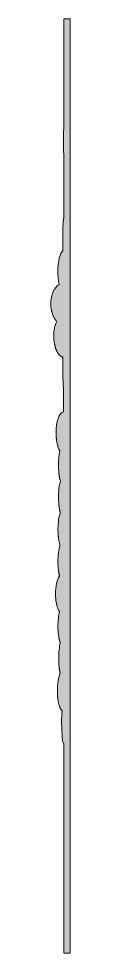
# Model space of a CAD drawing. Header units: inches. Extents: x -5 to 584, y 0 to 596.
# Drawn here: x 92 to 104, y 0 to 580 of the extents above; entities that cross this region are included whole.
import ezdxf

# ---------------------------------------------------------------- set-up
doc = ezdxf.new("R2010")
doc.units = ezdxf.units.IN
doc.header["$MEASUREMENT"] = 0
doc.layers.add('Layer 1', color=7, linetype='Continuous')

# ---------------------------------------------------------------- blocks, each defined once
blk = doc.blocks.new('block 2')
at = {"layer": 'Layer 1', "true_color": 0xff0000}
h = blk.add_hatch(color=1, dxfattribs=at)
h.dxf.hatch_style = 2
edge = h.paths.add_edge_path()
edge.add_spline(control_points=[(100, 536), (100, 536), (100, 535.98), (100, 535.93), (99.99, 535.84), (99.99, 535.67), (99.99, 535.42), (99.98, 535.04), (99.98, 534.48), (99.98, 533.78), (99.98, 533.55), (99.98, 533.3), (99.98, 533.03), (99.97, 531.97), (99.97, 530.67), (99.97, 529.2), (99.96, 528.83), (99.96, 528.45), (99.96, 528.06), (99.96, 526.5), (99.96, 524.79), (99.96, 523), (99.96, 521.52), (99.96, 520.1), (99.96, 518.77), (99.96, 518.68), (99.96, 518.6), (99.96, 518.52), (99.96, 517.92), (99.96, 517.33), (99.97, 516.78), (99.97, 516.71), (99.97, 516.64), (99.97, 516.57), (99.97, 516.06), (99.97, 515.57), (99.97, 515.1), (99.97, 515.06), (99.97, 515), (99.97, 514.96), (99.96, 514.59), (99.96, 514.12), (99.95, 513.58), (99.95, 512.67), (99.94, 511.54), (99.93, 510.25), (99.93, 509.73), (99.93, 509.19), (99.93, 508.62), (99.93, 508.05), (99.93, 507.46), (99.93, 506.85), (99.92, 505.64), (99.92, 504.34), (99.92, 503), (99.92, 495.82), (99.96, 490), (100, 490), (100, 490), (100, 456), (100, 456), (99.94, 456), (99.87, 455.8), (99.81, 455.42), (99.73, 454.91), (99.66, 454.09), (99.6, 453.03), (99.59, 452.77), (99.57, 452.49), (99.56, 452.19), (99.53, 451.6), (99.5, 450.96), (99.48, 450.27), (99.41, 448.19), (99.37, 445.69), (99.37, 443), (99.37, 442.41), (99.38, 441.84), (99.38, 441.28), (99.38, 441.13), (99.38, 440.98), (99.38, 440.83), (99.39, 440.32), (99.39, 439.81), (99.4, 439.32), (99.4, 439.28), (99.4, 439.23), (99.4, 439.19), (99.41, 438.66), (99.42, 438.15), (99.43, 437.65), (99.43, 437.52), (99.43, 437.39), (99.44, 437.26), (99.45, 436.84), (99.46, 436.44), (99.47, 436.05), (99.47, 435.99), (99.47, 435.93), (99.48, 435.87), (97.69, 434.97), (96.31, 429.55), (96.31, 423), (96.31, 422.33), (96.33, 421.68), (96.36, 421.04), (96.37, 420.92), (96.37, 420.8), (96.38, 420.68), (96.41, 420.07), (96.45, 419.47), (96.5, 418.89), (96.51, 418.78), (96.53, 418.68), (96.54, 418.57), (96.6, 418), (96.66, 417.45), (96.74, 416.92), (96.75, 416.89), (96.75, 416.86), (96.75, 416.84), (96.84, 416.29), (96.93, 415.78), (97.04, 415.29), (97.05, 415.24), (97.06, 415.17), (97.07, 415.12), (94.06, 413.23), (91.92, 408.52), (91.92, 403), (91.92, 402.48), (91.95, 401.97), (91.98, 401.47), (91.99, 401.31), (92.01, 401.16), (92.03, 401.01), (92.06, 400.66), (92.1, 400.31), (92.15, 399.97), (92.18, 399.81), (92.2, 399.64), (92.23, 399.48), (92.29, 399.14), (92.36, 398.8), (92.44, 398.47), (92.47, 398.34), (92.49, 398.21), (92.52, 398.08), (92.64, 397.63), (92.77, 397.19), (92.91, 396.77), (92.93, 396.7), (92.96, 396.64), (92.98, 396.58), (93.11, 396.22), (93.24, 395.87), (93.39, 395.54), (93.45, 395.41), (93.51, 395.29), (93.56, 395.16), (93.69, 394.9), (93.82, 394.64), (93.96, 394.39), (94.03, 394.27), (94.09, 394.15), (94.16, 394.03), (94.32, 393.77), (94.48, 393.52), (94.65, 393.27), (94.71, 393.2), (94.76, 393.11), (94.82, 393.04), (95.04, 392.73), (95.28, 392.44), (95.53, 392.17), (95.54, 392.16), (95.55, 392.15), (95.56, 392.13), (94.45, 389.79), (93.76, 386.56), (93.76, 383), (93.76, 382.56), (93.78, 382.13), (93.8, 381.7), (93.8, 381.56), (93.82, 381.42), (93.83, 381.27), (93.84, 380.99), (93.86, 380.71), (93.89, 380.44), (93.9, 380.27), (93.93, 380.11), (93.94, 379.95), (93.97, 379.71), (94, 379.46), (94.03, 379.22), (94.06, 379.05), (94.09, 378.89), (94.12, 378.72), (94.16, 378.49), (94.19, 378.27), (94.24, 378.05), (94.27, 377.88), (94.31, 377.72), (94.34, 377.55), (94.39, 377.34), (94.44, 377.14), (94.49, 376.94), (94.53, 376.77), (94.57, 376.61), (94.62, 376.45), (94.67, 376.26), (94.73, 376.07), (94.79, 375.88), (94.84, 375.73), (94.89, 375.58), (94.94, 375.42), (95, 375.24), (95.06, 375.07), (95.13, 374.89), (95.19, 374.75), (95.25, 374.61), (95.3, 374.47), (95.37, 374.3), (95.44, 374.14), (95.52, 373.98), (95.58, 373.84), (95.64, 373.71), (95.71, 373.58), (95.78, 373.43), (95.86, 373.29), (95.94, 373.14), (96.01, 373.02), (96.08, 372.9), (96.15, 372.79), (96.23, 372.65), (96.32, 372.52), (96.4, 372.39), (96.48, 372.28), (96.55, 372.18), (96.63, 372.08), (96.72, 371.96), (96.81, 371.84), (96.9, 371.73), (96.98, 371.64), (97.06, 371.55), (97.14, 371.46), (97.23, 371.36), (97.33, 371.26), (97.42, 371.17), (97.51, 371.09), (97.59, 371.02), (97.67, 370.94), (97.77, 370.86), (97.88, 370.79), (97.98, 370.71), (98.06, 370.65), (98.15, 370.59), (98.24, 370.54), (98.34, 370.47), (98.45, 370.42), (98.56, 370.36), (98.64, 370.32), (98.73, 370.27), (98.82, 370.24), (98.93, 370.19), (99.05, 370.16), (99.16, 370.13), (99.25, 370.11), (99.34, 370.08), (99.43, 370.06), (99.46, 370.06), (99.48, 370.04), (99.51, 370.04), (99.49, 369.53), (99.48, 369), (99.47, 368.45), (99.43, 366.79), (99.41, 364.95), (99.41, 363), (99.41, 362.59), (99.41, 362.19), (99.41, 361.79), (99.41, 361.68), (99.42, 361.56), (99.42, 361.45), (99.42, 361.16), (99.42, 360.87), (99.42, 360.58), (99.42, 360.47), (99.42, 360.36), (99.43, 360.24), (99.43, 359.91), (99.43, 359.58), (99.44, 359.26), (99.44, 359.21), (99.44, 359.16), (99.44, 359.11), (99.44, 358.75), (99.45, 358.39), (99.46, 358.04), (99.46, 357.93), (99.46, 357.82), (99.46, 357.72), (99.47, 357.47), (99.47, 357.22), (99.48, 356.98), (99.48, 356.88), (99.48, 356.77), (99.49, 356.66), (99.49, 356.4), (99.5, 356.15), (99.51, 355.91), (99.51, 355.83), (99.51, 355.76), (99.51, 355.68), (99.51, 355.66), (99.52, 355.64), (99.52, 355.62), (99.52, 355.34), (99.53, 355.06), (99.54, 354.79), (99.55, 354.71), (99.55, 354.64), (99.55, 354.57), (99.56, 354.35), (99.57, 354.14), (99.58, 353.94), (99.58, 353.85), (99.59, 353.76), (99.59, 353.68), (99.6, 353.49), (99.61, 353.31), (99.62, 353.13), (99.62, 353.06), (99.63, 352.98), (99.63, 352.91), (99.64, 352.68), (99.66, 352.46), (99.67, 352.25), (99.67, 352.2), (99.68, 352.17), (99.68, 352.12), (99.69, 351.96), (99.7, 351.8), (99.71, 351.65), (99.72, 351.59), (99.72, 351.53), (99.73, 351.48), (99.74, 351.35), (99.75, 351.23), (99.76, 351.12), (99.77, 351.08), (99.77, 351.03), (99.78, 350.98), (99.78, 350.96), (99.78, 350.94), (99.78, 350.92), (99.75, 348.73), (99.73, 345.98), (99.73, 343), (99.73, 342.42), (99.73, 341.85), (99.73, 341.29), (99.73, 341.15), (99.73, 341.02), (99.73, 340.88), (99.73, 340.39), (99.73, 339.9), (99.74, 339.42), (99.74, 339.38), (99.74, 339.33), (99.74, 339.28), (99.74, 339.27), (99.74, 339.25), (99.74, 339.24), (99.74, 338.72), (99.74, 338.21), (99.75, 337.72), (99.75, 337.59), (99.75, 337.47), (99.75, 337.35), (99.76, 336.94), (99.76, 336.55), (99.77, 336.17), (99.77, 336.11), (99.77, 336.04), (99.77, 335.99), (97.21, 335.66), (95.18, 329.97), (95.18, 323), (95.18, 322.46), (95.19, 321.93), (95.22, 321.41), (95.22, 321.25), (95.23, 321.1), (95.24, 320.95), (95.26, 320.57), (95.29, 320.19), (95.33, 319.82), (95.34, 319.67), (95.35, 319.53), (95.37, 319.38), (95.42, 318.89), (95.48, 318.4), (95.56, 317.94), (95.56, 317.93), (95.56, 317.93), (95.56, 317.93), (95.63, 317.46), (95.72, 317.02), (95.81, 316.58), (95.84, 316.45), (95.86, 316.33), (95.89, 316.2), (95.97, 315.89), (96.04, 315.58), (96.13, 315.28), (96.16, 315.16), (96.19, 315.04), (96.22, 314.93), (96.34, 314.54), (96.46, 314.16), (96.59, 313.8), (96.59, 313.8), (96.59, 313.8), (96.6, 313.79), (96.72, 313.44), (96.86, 313.12), (97.01, 312.82), (97.05, 312.72), (97.1, 312.64), (97.14, 312.55), (97.25, 312.33), (97.36, 312.12), (97.48, 311.93), (97.51, 311.88), (97.54, 311.82), (97.57, 311.77), (97.37, 310.9), (97.2, 309.93), (97.06, 308.87), (96.97, 308.17), (96.89, 307.42), (96.84, 306.65), (96.75, 305.49), (96.71, 304.27), (96.71, 303), (96.71, 302.52), (96.71, 302.05), (96.73, 301.58), (96.73, 301.43), (96.74, 301.28), (96.74, 301.12), (96.76, 300.82), (96.77, 300.51), (96.78, 300.21), (96.79, 300.03), (96.81, 299.86), (96.82, 299.69), (96.84, 299.42), (96.85, 299.15), (96.88, 298.88), (96.88, 298.81), (96.89, 298.74), (96.89, 298.67), (96.9, 298.57), (96.92, 298.47), (96.93, 298.36), (96.95, 298.11), (96.98, 297.86), (97, 297.62), (97.02, 297.45), (97.04, 297.28), (97.07, 297.11), (97.1, 296.87), (97.13, 296.64), (97.16, 296.41), (97.19, 296.26), (97.21, 296.1), (97.24, 295.95), (97.27, 295.71), (97.31, 295.49), (97.36, 295.27), (97.38, 295.13), (97.41, 294.99), (97.43, 294.86), (97.48, 294.62), (97.53, 294.4), (97.59, 294.18), (97.61, 294.07), (97.63, 293.96), (97.66, 293.86), (97.74, 293.55), (97.82, 293.25), (97.91, 292.96), (97.91, 292.96), (97.91, 292.96), (97.91, 292.96), (97.64, 292.06), (97.41, 291), (97.23, 289.81), (96.92, 287.83), (96.75, 285.5), (96.75, 283), (96.75, 282.54), (96.75, 282.08), (96.76, 281.63), (96.77, 281.47), (96.78, 281.33), (96.78, 281.18), (96.79, 280.88), (96.8, 280.58), (96.82, 280.29), (96.83, 280.12), (96.84, 279.95), (96.85, 279.77), (96.87, 279.52), (96.88, 279.26), (96.9, 279.01), (96.92, 278.83), (96.94, 278.65), (96.95, 278.48), (96.97, 278.24), (96.99, 278.01), (97.02, 277.78), (97.04, 277.61), (97.06, 277.44), (97.08, 277.26), (97.11, 277.05), (97.14, 276.83), (97.17, 276.62), (97.19, 276.45), (97.22, 276.28), (97.24, 276.12), (97.27, 275.92), (97.31, 275.72), (97.34, 275.53), (97.37, 275.36), (97.4, 275.21), (97.43, 275.05), (97.46, 274.87), (97.5, 274.68), (97.54, 274.51), (97.57, 274.36), (97.6, 274.21), (97.64, 274.07), (97.68, 273.9), (97.72, 273.73), (97.76, 273.57), (97.78, 273.5), (97.8, 273.42), (97.82, 273.35), (97.38, 272.17), (97.03, 270.63), (96.78, 268.87), (96.66, 267.99), (96.56, 267.05), (96.49, 266.07), (96.43, 265.08), (96.39, 264.06), (96.39, 263), (96.39, 262.52), (96.4, 262.05), (96.41, 261.59), (96.42, 261.44), (96.43, 261.29), (96.43, 261.14), (96.45, 260.83), (96.46, 260.53), (96.48, 260.23), (96.49, 260.05), (96.5, 259.88), (96.51, 259.7), (96.53, 259.44), (96.55, 259.17), (96.58, 258.91), (96.59, 258.73), (96.61, 258.56), (96.63, 258.38), (96.66, 258.14), (96.68, 257.89), (96.71, 257.65), (96.74, 257.48), (96.76, 257.31), (96.78, 257.15), (96.81, 256.91), (96.85, 256.68), (96.89, 256.46), (96.91, 256.3), (96.94, 256.14), (96.97, 255.98), (97.01, 255.76), (97.05, 255.55), (97.09, 255.33), (97.12, 255.19), (97.15, 255.04), (97.18, 254.9), (97.23, 254.69), (97.28, 254.48), (97.33, 254.28), (97.36, 254.15), (97.39, 254.03), (97.42, 253.91), (97.48, 253.68), (97.55, 253.48), (97.61, 253.27), (97.64, 253.2), (97.66, 253.11), (97.68, 253.04), (96.87, 250.65), (96.35, 247.04), (96.35, 243), (96.35, 242.56), (96.36, 242.13), (96.37, 241.7), (96.38, 241.56), (96.38, 241.42), (96.39, 241.28), (96.4, 241), (96.41, 240.71), (96.42, 240.43), (96.43, 240.27), (96.45, 240.11), (96.46, 239.94), (96.48, 239.7), (96.49, 239.45), (96.51, 239.21), (96.53, 239.04), (96.54, 238.87), (96.56, 238.7), (96.58, 238.48), (96.6, 238.26), (96.63, 238.04), (96.65, 237.87), (96.67, 237.71), (96.69, 237.55), (96.72, 237.34), (96.75, 237.13), (96.78, 236.92), (96.8, 236.76), (96.83, 236.6), (96.85, 236.45), (96.89, 236.25), (96.92, 236.05), (96.95, 235.86), (96.98, 235.71), (97.01, 235.56), (97.04, 235.41), (97.08, 235.23), (97.12, 235.05), (97.16, 234.88), (97.19, 234.73), (97.22, 234.59), (97.26, 234.45), (97.28, 234.34), (97.31, 234.23), (97.34, 234.12), (95.85, 231.84), (94.86, 227.71), (94.86, 223), (94.86, 222.47), (94.88, 221.95), (94.9, 221.43), (94.91, 221.27), (94.92, 221.12), (94.93, 220.97), (94.95, 220.6), (94.98, 220.23), (95.02, 219.87), (95.03, 219.72), (95.05, 219.56), (95.07, 219.41), (95.11, 218.99), (95.17, 218.57), (95.23, 218.17), (95.24, 218.11), (95.25, 218.04), (95.26, 217.98), (95.34, 217.52), (95.42, 217.08), (95.52, 216.64), (95.55, 216.52), (95.58, 216.41), (95.61, 216.29), (95.68, 215.97), (95.76, 215.67), (95.85, 215.37), (95.88, 215.25), (95.92, 215.12), (95.96, 215), (96.05, 214.69), (96.15, 214.39), (96.26, 214.1), (96.29, 214.03), (96.32, 213.95), (96.34, 213.87), (96.48, 213.52), (96.62, 213.2), (96.78, 212.89), (96.81, 212.81), (96.85, 212.74), (96.89, 212.66), (97.01, 212.43), (97.13, 212.22), (97.26, 212.02), (97.29, 211.98), (97.31, 211.92), (97.34, 211.88), (96.73, 209.56), (96.35, 206.43), (96.35, 203), (96.35, 202.5), (96.36, 202.01), (96.38, 201.53), (96.38, 201.37), (96.39, 201.22), (96.4, 201.07), (96.41, 200.74), (96.43, 200.42), (96.45, 200.1), (96.46, 199.92), (96.47, 199.75), (96.48, 199.58), (96.51, 199.29), (96.53, 199), (96.56, 198.71), (96.58, 198.55), (96.59, 198.38), (96.61, 198.22), (96.64, 197.92), (96.68, 197.64), (96.72, 197.35), (96.74, 197.21), (96.76, 197.07), (96.78, 196.94), (96.83, 196.55), (96.89, 196.18), (96.96, 195.82), (96.97, 195.8), (96.97, 195.77), (96.97, 195.74), (97.05, 195.36), (97.13, 194.99), (97.21, 194.64), (97.24, 194.53), (97.26, 194.42), (97.29, 194.32), (97.35, 194.08), (97.41, 193.85), (97.48, 193.63), (97.51, 193.51), (97.55, 193.4), (97.58, 193.28), (97.65, 193.09), (97.71, 192.9), (97.78, 192.71), (97.8, 192.65), (97.82, 192.59), (97.84, 192.53), (97.21, 190.15), (96.82, 186.76), (96.82, 183), (96.82, 182.55), (96.83, 182.11), (96.84, 181.67), (96.84, 181.51), (96.85, 181.36), (96.86, 181.21), (96.87, 180.93), (96.87, 180.65), (96.89, 180.37), (96.9, 180.21), (96.91, 180.05), (96.92, 179.89), (96.93, 179.63), (96.95, 179.38), (96.97, 179.13), (96.98, 178.94), (97, 178.75), (97.02, 178.57), (97.04, 178.35), (97.05, 178.14), (97.07, 177.93), (97.09, 177.77), (97.11, 177.61), (97.13, 177.45), (97.16, 177.23), (97.18, 177.01), (97.21, 176.79), (97.23, 176.63), (97.26, 176.47), (97.28, 176.32), (97.31, 176.12), (97.34, 175.91), (97.37, 175.72), (97.4, 175.56), (97.43, 175.4), (97.45, 175.25), (97.49, 175.07), (97.52, 174.89), (97.55, 174.72), (97.58, 174.57), (97.62, 174.43), (97.65, 174.29), (97.68, 174.12), (97.72, 173.95), (97.76, 173.79), (97.76, 173.79), (97.76, 173.78), (97.76, 173.78), (96.7, 171.44), (96, 167.48), (96, 163), (96, 162.58), (96.01, 162.18), (96.02, 161.77), (96.02, 161.64), (96.03, 161.51), (96.03, 161.38), (96.04, 161.11), (96.06, 160.84), (96.07, 160.57), (96.08, 160.42), (96.09, 160.28), (96.1, 160.13), (96.12, 159.88), (96.14, 159.63), (96.16, 159.38), (96.17, 159.25), (96.18, 159.11), (96.2, 158.97), (96.22, 158.71), (96.25, 158.45), (96.29, 158.2), (96.3, 158.09), (96.31, 157.97), (96.33, 157.87), (96.37, 157.51), (96.42, 157.16), (96.48, 156.82), (96.49, 156.78), (96.49, 156.74), (96.5, 156.71), (96.55, 156.41), (96.61, 156.11), (96.67, 155.82), (96.69, 155.72), (96.71, 155.62), (96.73, 155.51), (96.78, 155.3), (96.83, 155.09), (96.88, 154.89), (96.91, 154.77), (96.93, 154.67), (96.96, 154.56), (97.01, 154.37), (97.06, 154.18), (97.12, 154), (97.15, 153.9), (97.18, 153.8), (97.21, 153.7), (97.27, 153.51), (97.33, 153.32), (97.4, 153.14), (97.42, 153.07), (97.45, 153), (97.47, 152.93), (97.56, 152.69), (97.66, 152.45), (97.76, 152.24), (97.77, 152.2), (97.79, 152.16), (97.81, 152.12), (97.89, 151.95), (97.98, 151.79), (98.06, 151.63), (98.1, 151.57), (98.13, 151.51), (98.17, 151.45), (98.24, 151.33), (98.31, 151.22), (98.39, 151.11), (98.43, 151.05), (98.47, 151), (98.51, 150.94), (98.58, 150.85), (98.66, 150.76), (98.73, 150.68), (98.77, 150.63), (98.81, 150.59), (98.85, 150.55), (98.87, 150.53), (98.89, 150.51), (98.91, 150.49), (98.76, 148.37), (98.67, 145.79), (98.67, 143), (98.67, 135.82), (99.26, 130), (100, 130), (100, 130), (100, 76), (100, 76), (99.98, 76), (99.96, 70.18), (99.96, 63), (99.96, 55.82), (99.98, 50), (100, 50), (100, 50), (100, 0), (100, 0), (100, 0), (104, 0), (104, 0), (104, 0), (104, 580), (104, 580), (104, 580), (100, 580), (100, 580), (100, 580), (100, 536), (100, 536)], knot_values=[0, 0, 0, 0, 1, 1, 1, 2, 2, 2, 3, 3, 3, 4, 4, 4, 5, 5, 5, 6, 6, 6, 7, 7, 7, 8, 8, 8, 9, 9, 9, 10, 10, 10, 11, 11, 11, 12, 12, 12, 13, 13, 13, 14, 14, 14, 15, 15, 15, 16, 16, 16, 17, 17, 17, 18, 18, 18, 19, 19, 19, 20, 20, 20, 21, 21, 21, 22, 22, 22, 23, 23, 23, 24, 24, 24, 25, 25, 25, 26, 26, 26, 27, 27, 27, 28, 28, 28, 29, 29, 29, 30, 30, 30, 31, 31, 31, 32, 32, 32, 33, 33, 33, 34, 34, 34, 35, 35, 35, 36, 36, 36, 37, 37, 37, 38, 38, 38, 39, 39, 39, 40, 40, 40, 41, 41, 41, 42, 42, 42, 43, 43, 43, 44, 44, 44, 45, 45, 45, 46, 46, 46, 47, 47, 47, 48, 48, 48, 49, 49, 49, 50, 50, 50, 51, 51, 51, 52, 52, 52, 53, 53, 53, 54, 54, 54, 55, 55, 55, 56, 56, 56, 57, 57, 57, 58, 58, 58, 59, 59, 59, 60, 60, 60, 61, 61, 61, 62, 62, 62, 63, 63, 63, 64, 64, 64, 65, 65, 65, 66, 66, 66, 67, 67, 67, 68, 68, 68, 69, 69, 69, 70, 70, 70, 71, 71, 71, 72, 72, 72, 73, 73, 73, 74, 74, 74, 75, 75, 75, 76, 76, 76, 77, 77, 77, 78, 78, 78, 79, 79, 79, 80, 80, 80, 81, 81, 81, 82, 82, 82, 83, 83, 83, 84, 84, 84, 85, 85, 85, 86, 86, 86, 87, 87, 87, 88, 88, 88, 89, 89, 89, 90, 90, 90, 91, 91, 91, 92, 92, 92, 93, 93, 93, 94, 94, 94, 95, 95, 95, 96, 96, 96, 97, 97, 97, 98, 98, 98, 99, 99, 99, 100, 100, 100, 101, 101, 101, 102, 102, 102, 103, 103, 103, 104, 104, 104, 105, 105, 105, 106, 106, 106, 107, 107, 107, 108, 108, 108, 109, 109, 109, 110, 110, 110, 111, 111, 111, 112, 112, 112, 113, 113, 113, 114, 114, 114, 115, 115, 115, 116, 116, 116, 117, 117, 117, 118, 118, 118, 119, 119, 119, 120, 120, 120, 121, 121, 121, 122, 122, 122, 123, 123, 123, 124, 124, 124, 125, 125, 125, 126, 126, 126, 127, 127, 127, 128, 128, 128, 129, 129, 129, 130, 130, 130, 131, 131, 131, 132, 132, 132, 133, 133, 133, 134, 134, 134, 135, 135, 135, 136, 136, 136, 137, 137, 137, 138, 138, 138, 139, 139, 139, 140, 140, 140, 141, 141, 141, 142, 142, 142, 143, 143, 143, 144, 144, 144, 145, 145, 145, 146, 146, 146, 147, 147, 147, 148, 148, 148, 149, 149, 149, 150, 150, 150, 151, 151, 151, 152, 152, 152, 153, 153, 153, 154, 154, 154, 155, 155, 155, 156, 156, 156, 157, 157, 157, 158, 158, 158, 159, 159, 159, 160, 160, 160, 161, 161, 161, 162, 162, 162, 163, 163, 163, 164, 164, 164, 165, 165, 165, 166, 166, 166, 167, 167, 167, 168, 168, 168, 169, 169, 169, 170, 170, 170, 171, 171, 171, 172, 172, 172, 173, 173, 173, 174, 174, 174, 175, 175, 175, 176, 176, 176, 177, 177, 177, 178, 178, 178, 179, 179, 179, 180, 180, 180, 181, 181, 181, 182, 182, 182, 183, 183, 183, 184, 184, 184, 185, 185, 185, 186, 186, 186, 187, 187, 187, 188, 188, 188, 189, 189, 189, 190, 190, 190, 191, 191, 191, 192, 192, 192, 193, 193, 193, 194, 194, 194, 195, 195, 195, 196, 196, 196, 197, 197, 197, 198, 198, 198, 199, 199, 199, 200, 200, 200, 201, 201, 201, 202, 202, 202, 203, 203, 203, 204, 204, 204, 205, 205, 205, 206, 206, 206, 207, 207, 207, 208, 208, 208, 209, 209, 209, 210, 210, 210, 211, 211, 211, 212, 212, 212, 213, 213, 213, 214, 214, 214, 215, 215, 215, 216, 216, 216, 217, 217, 217, 218, 218, 218, 219, 219, 219, 220, 220, 220, 221, 221, 221, 222, 222, 222, 223, 223, 223, 224, 224, 224, 225, 225, 225, 226, 226, 226, 227, 227, 227, 228, 228, 228, 229, 229, 229, 230, 230, 230, 231, 231, 231, 232, 232, 232, 233, 233, 233, 234, 234, 234, 235, 235, 235, 236, 236, 236, 237, 237, 237, 238, 238, 238, 239, 239, 239, 240, 240, 240, 241, 241, 241, 242, 242, 242, 243, 243, 243, 244, 244, 244, 245, 245, 245, 246, 246, 246, 247, 247, 247, 248, 248, 248, 249, 249, 249, 250, 250, 250, 251, 251, 251, 252, 252, 252, 253, 253, 253, 254, 254, 254, 255, 255, 255, 256, 256, 256, 257, 257, 257, 258, 258, 258, 259, 259, 259, 260, 260, 260, 261, 261, 261, 262, 262, 262, 263, 263, 263, 264, 264, 264, 265, 265, 265, 266, 266, 266, 267, 267, 267, 268, 268, 268, 269, 269, 269, 270, 270, 270, 271, 271, 271, 272, 272, 272, 273, 273, 273, 274, 274, 274, 275, 275, 275, 276, 276, 276, 277, 277, 277, 278, 278, 278, 279, 279, 279, 280, 280, 280, 281, 281, 281, 282, 282, 282, 283, 283, 283, 284, 284, 284, 285, 285, 285, 286, 286, 286, 287, 287, 287, 288, 288, 288, 289, 289, 289, 290, 290, 290, 291, 291, 291, 292, 292, 292, 293, 293, 293, 294, 294, 294, 295, 295, 295, 296, 296, 296, 297, 297, 297, 298, 298, 298, 299, 299, 299, 300, 300, 300, 301, 301, 301, 302, 302, 302, 303, 303, 303, 304, 304, 304, 305, 305, 305, 306, 306, 306, 307, 307, 307, 308, 308, 308, 308], degree=3, periodic=1)
at = {"layer": 'Layer 1', "lineweight": 0}
blk.add_open_spline([(100, 536), (100, 536), (100, 535.98), (100, 535.93), (99.99, 535.84), (99.99, 535.67), (99.99, 535.42), (99.98, 535.04), (99.98, 534.48), (99.98, 533.78), (99.98, 533.55), (99.98, 533.3), (99.98, 533.03), (99.97, 531.97), (99.97, 530.67), (99.97, 529.2), (99.96, 528.83), (99.96, 528.45), (99.96, 528.06), (99.96, 526.5), (99.96, 524.79), (99.96, 523), (99.96, 521.52), (99.96, 520.1), (99.96, 518.77), (99.96, 518.68), (99.96, 518.6), (99.96, 518.52), (99.96, 517.92), (99.96, 517.33), (99.97, 516.78), (99.97, 516.71), (99.97, 516.64), (99.97, 516.57), (99.97, 516.06), (99.97, 515.57), (99.97, 515.1), (99.97, 515.06), (99.97, 515), (99.97, 514.96), (99.96, 514.59), (99.96, 514.12), (99.95, 513.58), (99.95, 512.67), (99.94, 511.54), (99.93, 510.25), (99.93, 509.73), (99.93, 509.19), (99.93, 508.62), (99.93, 508.05), (99.93, 507.46), (99.93, 506.85), (99.92, 505.64), (99.92, 504.34), (99.92, 503), (99.92, 495.82), (99.96, 490), (100, 490), (100, 490), (100, 456), (100, 456), (99.94, 456), (99.87, 455.8), (99.81, 455.42), (99.73, 454.91), (99.66, 454.09), (99.6, 453.03), (99.59, 452.77), (99.57, 452.49), (99.56, 452.19), (99.53, 451.6), (99.5, 450.96), (99.48, 450.27), (99.41, 448.19), (99.37, 445.69), (99.37, 443), (99.37, 442.41), (99.38, 441.84), (99.38, 441.28), (99.38, 441.13), (99.38, 440.98), (99.38, 440.83), (99.39, 440.32), (99.39, 439.81), (99.4, 439.32), (99.4, 439.28), (99.4, 439.23), (99.4, 439.19), (99.41, 438.66), (99.42, 438.15), (99.43, 437.65), (99.43, 437.52), (99.43, 437.39), (99.44, 437.26), (99.45, 436.84), (99.46, 436.44), (99.47, 436.05), (99.47, 435.99), (99.47, 435.93), (99.48, 435.87), (97.69, 434.97), (96.31, 429.55), (96.31, 423), (96.31, 422.33), (96.33, 421.68), (96.36, 421.04), (96.37, 420.92), (96.37, 420.8), (96.38, 420.68), (96.41, 420.07), (96.45, 419.47), (96.5, 418.89), (96.51, 418.78), (96.53, 418.68), (96.54, 418.57), (96.6, 418), (96.66, 417.45), (96.74, 416.92), (96.75, 416.89), (96.75, 416.86), (96.75, 416.84), (96.84, 416.29), (96.93, 415.78), (97.04, 415.29), (97.05, 415.24), (97.06, 415.17), (97.07, 415.12), (94.06, 413.23), (91.92, 408.52), (91.92, 403), (91.92, 402.48), (91.95, 401.97), (91.98, 401.47), (91.99, 401.31), (92.01, 401.16), (92.03, 401.01), (92.06, 400.66), (92.1, 400.31), (92.15, 399.97), (92.18, 399.81), (92.2, 399.64), (92.23, 399.48), (92.29, 399.14), (92.36, 398.8), (92.44, 398.47), (92.47, 398.34), (92.49, 398.21), (92.52, 398.08), (92.64, 397.63), (92.77, 397.19), (92.91, 396.77), (92.93, 396.7), (92.96, 396.64), (92.98, 396.58), (93.11, 396.22), (93.24, 395.87), (93.39, 395.54), (93.45, 395.41), (93.51, 395.29), (93.56, 395.16), (93.69, 394.9), (93.82, 394.64), (93.96, 394.39), (94.03, 394.27), (94.09, 394.15), (94.16, 394.03), (94.32, 393.77), (94.48, 393.52), (94.65, 393.27), (94.71, 393.2), (94.76, 393.11), (94.82, 393.04), (95.04, 392.73), (95.28, 392.44), (95.53, 392.17), (95.54, 392.16), (95.55, 392.15), (95.56, 392.13), (94.45, 389.79), (93.76, 386.56), (93.76, 383), (93.76, 382.56), (93.78, 382.13), (93.8, 381.7), (93.8, 381.56), (93.82, 381.42), (93.83, 381.27), (93.84, 380.99), (93.86, 380.71), (93.89, 380.44), (93.9, 380.27), (93.93, 380.11), (93.94, 379.95), (93.97, 379.71), (94, 379.46), (94.03, 379.22), (94.06, 379.05), (94.09, 378.89), (94.12, 378.72), (94.16, 378.49), (94.19, 378.27), (94.24, 378.05), (94.27, 377.88), (94.31, 377.72), (94.34, 377.55), (94.39, 377.34), (94.44, 377.14), (94.49, 376.94), (94.53, 376.77), (94.57, 376.61), (94.62, 376.45), (94.67, 376.26), (94.73, 376.07), (94.79, 375.88), (94.84, 375.73), (94.89, 375.58), (94.94, 375.42), (95, 375.24), (95.06, 375.07), (95.13, 374.89), (95.19, 374.75), (95.25, 374.61), (95.3, 374.47), (95.37, 374.3), (95.44, 374.14), (95.52, 373.98), (95.58, 373.84), (95.64, 373.71), (95.71, 373.58), (95.78, 373.43), (95.86, 373.29), (95.94, 373.14), (96.01, 373.02), (96.08, 372.9), (96.15, 372.79), (96.23, 372.65), (96.32, 372.52), (96.4, 372.39), (96.48, 372.28), (96.55, 372.18), (96.63, 372.08), (96.72, 371.96), (96.81, 371.84), (96.9, 371.73), (96.98, 371.64), (97.06, 371.55), (97.14, 371.46), (97.23, 371.36), (97.33, 371.26), (97.42, 371.17), (97.51, 371.09), (97.59, 371.02), (97.67, 370.94), (97.77, 370.86), (97.88, 370.79), (97.98, 370.71), (98.06, 370.65), (98.15, 370.59), (98.24, 370.54), (98.34, 370.47), (98.45, 370.42), (98.56, 370.36), (98.64, 370.32), (98.73, 370.27), (98.82, 370.24), (98.93, 370.19), (99.05, 370.16), (99.16, 370.13), (99.25, 370.11), (99.34, 370.08), (99.43, 370.06), (99.46, 370.06), (99.48, 370.04), (99.51, 370.04), (99.49, 369.53), (99.48, 369), (99.47, 368.45), (99.43, 366.79), (99.41, 364.95), (99.41, 363), (99.41, 362.59), (99.41, 362.19), (99.41, 361.79), (99.41, 361.68), (99.42, 361.56), (99.42, 361.45), (99.42, 361.16), (99.42, 360.87), (99.42, 360.58), (99.42, 360.47), (99.42, 360.36), (99.43, 360.24), (99.43, 359.91), (99.43, 359.58), (99.44, 359.26), (99.44, 359.21), (99.44, 359.16), (99.44, 359.11), (99.44, 358.75), (99.45, 358.39), (99.46, 358.04), (99.46, 357.93), (99.46, 357.82), (99.46, 357.72), (99.47, 357.47), (99.47, 357.22), (99.48, 356.98), (99.48, 356.88), (99.48, 356.77), (99.49, 356.66), (99.49, 356.4), (99.5, 356.15), (99.51, 355.91), (99.51, 355.83), (99.51, 355.76), (99.51, 355.68), (99.51, 355.66), (99.52, 355.64), (99.52, 355.62), (99.52, 355.34), (99.53, 355.06), (99.54, 354.79), (99.55, 354.71), (99.55, 354.64), (99.55, 354.57), (99.56, 354.35), (99.57, 354.14), (99.58, 353.94), (99.58, 353.85), (99.59, 353.76), (99.59, 353.68), (99.6, 353.49), (99.61, 353.31), (99.62, 353.13), (99.62, 353.06), (99.63, 352.98), (99.63, 352.91), (99.64, 352.68), (99.66, 352.46), (99.67, 352.25), (99.67, 352.2), (99.68, 352.17), (99.68, 352.12), (99.69, 351.96), (99.7, 351.8), (99.71, 351.65), (99.72, 351.59), (99.72, 351.53), (99.73, 351.48), (99.74, 351.35), (99.75, 351.23), (99.76, 351.12), (99.77, 351.08), (99.77, 351.03), (99.78, 350.98), (99.78, 350.96), (99.78, 350.94), (99.78, 350.92), (99.75, 348.73), (99.73, 345.98), (99.73, 343), (99.73, 342.42), (99.73, 341.85), (99.73, 341.29), (99.73, 341.15), (99.73, 341.02), (99.73, 340.88), (99.73, 340.39), (99.73, 339.9), (99.74, 339.42), (99.74, 339.38), (99.74, 339.33), (99.74, 339.28), (99.74, 339.27), (99.74, 339.25), (99.74, 339.24), (99.74, 338.72), (99.74, 338.21), (99.75, 337.72), (99.75, 337.59), (99.75, 337.47), (99.75, 337.35), (99.76, 336.94), (99.76, 336.55), (99.77, 336.17), (99.77, 336.11), (99.77, 336.04), (99.77, 335.99), (97.21, 335.66), (95.18, 329.97), (95.18, 323), (95.18, 322.46), (95.19, 321.93), (95.22, 321.41), (95.22, 321.25), (95.23, 321.1), (95.24, 320.95), (95.26, 320.57), (95.29, 320.19), (95.33, 319.82), (95.34, 319.67), (95.35, 319.53), (95.37, 319.38), (95.42, 318.89), (95.48, 318.4), (95.56, 317.94), (95.56, 317.93), (95.56, 317.93), (95.56, 317.93), (95.63, 317.46), (95.72, 317.02), (95.81, 316.58), (95.84, 316.45), (95.86, 316.33), (95.89, 316.2), (95.97, 315.89), (96.04, 315.58), (96.13, 315.28), (96.16, 315.16), (96.19, 315.04), (96.22, 314.93), (96.34, 314.54), (96.46, 314.16), (96.59, 313.8), (96.59, 313.8), (96.59, 313.8), (96.6, 313.79), (96.72, 313.44), (96.86, 313.12), (97.01, 312.82), (97.05, 312.72), (97.1, 312.64), (97.14, 312.55), (97.25, 312.33), (97.36, 312.12), (97.48, 311.93), (97.51, 311.88), (97.54, 311.82), (97.57, 311.77), (97.37, 310.9), (97.2, 309.93), (97.06, 308.87), (96.97, 308.17), (96.89, 307.42), (96.84, 306.65), (96.75, 305.49), (96.71, 304.27), (96.71, 303), (96.71, 302.52), (96.71, 302.05), (96.73, 301.58), (96.73, 301.43), (96.74, 301.28), (96.74, 301.12), (96.76, 300.82), (96.77, 300.51), (96.78, 300.21), (96.79, 300.03), (96.81, 299.86), (96.82, 299.69), (96.84, 299.42), (96.85, 299.15), (96.88, 298.88), (96.88, 298.81), (96.89, 298.74), (96.89, 298.67), (96.9, 298.57), (96.92, 298.47), (96.93, 298.36), (96.95, 298.11), (96.98, 297.86), (97, 297.62), (97.02, 297.45), (97.04, 297.28), (97.07, 297.11), (97.1, 296.87), (97.13, 296.64), (97.16, 296.41), (97.19, 296.26), (97.21, 296.1), (97.24, 295.95), (97.27, 295.71), (97.31, 295.49), (97.36, 295.27), (97.38, 295.13), (97.41, 294.99), (97.43, 294.86), (97.48, 294.62), (97.53, 294.4), (97.59, 294.18), (97.61, 294.07), (97.63, 293.96), (97.66, 293.86), (97.74, 293.55), (97.82, 293.25), (97.91, 292.96), (97.91, 292.96), (97.91, 292.96), (97.91, 292.96), (97.64, 292.06), (97.41, 291), (97.23, 289.81), (96.92, 287.83), (96.75, 285.5), (96.75, 283), (96.75, 282.54), (96.75, 282.08), (96.76, 281.63), (96.77, 281.47), (96.78, 281.33), (96.78, 281.18), (96.79, 280.88), (96.8, 280.58), (96.82, 280.29), (96.83, 280.12), (96.84, 279.95), (96.85, 279.77), (96.87, 279.52), (96.88, 279.26), (96.9, 279.01), (96.92, 278.83), (96.94, 278.65), (96.95, 278.48), (96.97, 278.24), (96.99, 278.01), (97.02, 277.78), (97.04, 277.61), (97.06, 277.44), (97.08, 277.26), (97.11, 277.05), (97.14, 276.83), (97.17, 276.62), (97.19, 276.45), (97.22, 276.28), (97.24, 276.12), (97.27, 275.92), (97.31, 275.72), (97.34, 275.53), (97.37, 275.36), (97.4, 275.21), (97.43, 275.05), (97.46, 274.87), (97.5, 274.68), (97.54, 274.51), (97.57, 274.36), (97.6, 274.21), (97.64, 274.07), (97.68, 273.9), (97.72, 273.73), (97.76, 273.57), (97.78, 273.5), (97.8, 273.42), (97.82, 273.35), (97.38, 272.17), (97.03, 270.63), (96.78, 268.87), (96.66, 267.99), (96.56, 267.05), (96.49, 266.07), (96.43, 265.08), (96.39, 264.06), (96.39, 263), (96.39, 262.52), (96.4, 262.05), (96.41, 261.59), (96.42, 261.44), (96.43, 261.29), (96.43, 261.14), (96.45, 260.83), (96.46, 260.53), (96.48, 260.23), (96.49, 260.05), (96.5, 259.88), (96.51, 259.7), (96.53, 259.44), (96.55, 259.17), (96.58, 258.91), (96.59, 258.73), (96.61, 258.56), (96.63, 258.38), (96.66, 258.14), (96.68, 257.89), (96.71, 257.65), (96.74, 257.48), (96.76, 257.31), (96.78, 257.15), (96.81, 256.91), (96.85, 256.68), (96.89, 256.46), (96.91, 256.3), (96.94, 256.14), (96.97, 255.98), (97.01, 255.76), (97.05, 255.55), (97.09, 255.33), (97.12, 255.19), (97.15, 255.04), (97.18, 254.9), (97.23, 254.69), (97.28, 254.48), (97.33, 254.28), (97.36, 254.15), (97.39, 254.03), (97.42, 253.91), (97.48, 253.68), (97.55, 253.48), (97.61, 253.27), (97.64, 253.2), (97.66, 253.11), (97.68, 253.04), (96.87, 250.65), (96.35, 247.04), (96.35, 243), (96.35, 242.56), (96.36, 242.13), (96.37, 241.7), (96.38, 241.56), (96.38, 241.42), (96.39, 241.28), (96.4, 241), (96.41, 240.71), (96.42, 240.43), (96.43, 240.27), (96.45, 240.11), (96.46, 239.94), (96.48, 239.7), (96.49, 239.45), (96.51, 239.21), (96.53, 239.04), (96.54, 238.87), (96.56, 238.7), (96.58, 238.48), (96.6, 238.26), (96.63, 238.04), (96.65, 237.87), (96.67, 237.71), (96.69, 237.55), (96.72, 237.34), (96.75, 237.13), (96.78, 236.92), (96.8, 236.76), (96.83, 236.6), (96.85, 236.45), (96.89, 236.25), (96.92, 236.05), (96.95, 235.86), (96.98, 235.71), (97.01, 235.56), (97.04, 235.41), (97.08, 235.23), (97.12, 235.05), (97.16, 234.88), (97.19, 234.73), (97.22, 234.59), (97.26, 234.45), (97.28, 234.34), (97.31, 234.23), (97.34, 234.12), (95.85, 231.84), (94.86, 227.71), (94.86, 223), (94.86, 222.47), (94.88, 221.95), (94.9, 221.43), (94.91, 221.27), (94.92, 221.12), (94.93, 220.97), (94.95, 220.6), (94.98, 220.23), (95.02, 219.87), (95.03, 219.72), (95.05, 219.56), (95.07, 219.41), (95.11, 218.99), (95.17, 218.57), (95.23, 218.17), (95.24, 218.11), (95.25, 218.04), (95.26, 217.98), (95.34, 217.52), (95.42, 217.08), (95.52, 216.64), (95.55, 216.52), (95.58, 216.41), (95.61, 216.29), (95.68, 215.97), (95.76, 215.67), (95.85, 215.37), (95.88, 215.25), (95.92, 215.12), (95.96, 215), (96.05, 214.69), (96.15, 214.39), (96.26, 214.1), (96.29, 214.03), (96.32, 213.95), (96.34, 213.87), (96.48, 213.52), (96.62, 213.2), (96.78, 212.89), (96.81, 212.81), (96.85, 212.74), (96.89, 212.66), (97.01, 212.43), (97.13, 212.22), (97.26, 212.02), (97.29, 211.98), (97.31, 211.92), (97.34, 211.88), (96.73, 209.56), (96.35, 206.43), (96.35, 203), (96.35, 202.5), (96.36, 202.01), (96.38, 201.53), (96.38, 201.37), (96.39, 201.22), (96.4, 201.07), (96.41, 200.74), (96.43, 200.42), (96.45, 200.1), (96.46, 199.92), (96.47, 199.75), (96.48, 199.58), (96.51, 199.29), (96.53, 199), (96.56, 198.71), (96.58, 198.55), (96.59, 198.38), (96.61, 198.22), (96.64, 197.92), (96.68, 197.64), (96.72, 197.35), (96.74, 197.21), (96.76, 197.07), (96.78, 196.94), (96.83, 196.55), (96.89, 196.18), (96.96, 195.82), (96.97, 195.8), (96.97, 195.77), (96.97, 195.74), (97.05, 195.36), (97.13, 194.99), (97.21, 194.64), (97.24, 194.53), (97.26, 194.42), (97.29, 194.32), (97.35, 194.08), (97.41, 193.85), (97.48, 193.63), (97.51, 193.51), (97.55, 193.4), (97.58, 193.28), (97.65, 193.09), (97.71, 192.9), (97.78, 192.71), (97.8, 192.65), (97.82, 192.59), (97.84, 192.53), (97.21, 190.15), (96.82, 186.76), (96.82, 183), (96.82, 182.55), (96.83, 182.11), (96.84, 181.67), (96.84, 181.51), (96.85, 181.36), (96.86, 181.21), (96.87, 180.93), (96.87, 180.65), (96.89, 180.37), (96.9, 180.21), (96.91, 180.05), (96.92, 179.89), (96.93, 179.63), (96.95, 179.38), (96.97, 179.13), (96.98, 178.94), (97, 178.75), (97.02, 178.57), (97.04, 178.35), (97.05, 178.14), (97.07, 177.93), (97.09, 177.77), (97.11, 177.61), (97.13, 177.45), (97.16, 177.23), (97.18, 177.01), (97.21, 176.79), (97.23, 176.63), (97.26, 176.47), (97.28, 176.32), (97.31, 176.12), (97.34, 175.91), (97.37, 175.72), (97.4, 175.56), (97.43, 175.4), (97.45, 175.25), (97.49, 175.07), (97.52, 174.89), (97.55, 174.72), (97.58, 174.57), (97.62, 174.43), (97.65, 174.29), (97.68, 174.12), (97.72, 173.95), (97.76, 173.79), (97.76, 173.79), (97.76, 173.78), (97.76, 173.78), (96.7, 171.44), (96, 167.48), (96, 163), (96, 162.58), (96.01, 162.18), (96.02, 161.77), (96.02, 161.64), (96.03, 161.51), (96.03, 161.38), (96.04, 161.11), (96.06, 160.84), (96.07, 160.57), (96.08, 160.42), (96.09, 160.28), (96.1, 160.13), (96.12, 159.88), (96.14, 159.63), (96.16, 159.38), (96.17, 159.25), (96.18, 159.11), (96.2, 158.97), (96.22, 158.71), (96.25, 158.45), (96.29, 158.2), (96.3, 158.09), (96.31, 157.97), (96.33, 157.87), (96.37, 157.51), (96.42, 157.16), (96.48, 156.82), (96.49, 156.78), (96.49, 156.74), (96.5, 156.71), (96.55, 156.41), (96.61, 156.11), (96.67, 155.82), (96.69, 155.72), (96.71, 155.62), (96.73, 155.51), (96.78, 155.3), (96.83, 155.09), (96.88, 154.89), (96.91, 154.77), (96.93, 154.67), (96.96, 154.56), (97.01, 154.37), (97.06, 154.18), (97.12, 154), (97.15, 153.9), (97.18, 153.8), (97.21, 153.7), (97.27, 153.51), (97.33, 153.32), (97.4, 153.14), (97.42, 153.07), (97.45, 153), (97.47, 152.93), (97.56, 152.69), (97.66, 152.45), (97.76, 152.24), (97.77, 152.2), (97.79, 152.16), (97.81, 152.12), (97.89, 151.95), (97.98, 151.79), (98.06, 151.63), (98.1, 151.57), (98.13, 151.51), (98.17, 151.45), (98.24, 151.33), (98.31, 151.22), (98.39, 151.11), (98.43, 151.05), (98.47, 151), (98.51, 150.94), (98.58, 150.85), (98.66, 150.76), (98.73, 150.68), (98.77, 150.63), (98.81, 150.59), (98.85, 150.55), (98.87, 150.53), (98.89, 150.51), (98.91, 150.49), (98.76, 148.37), (98.67, 145.79), (98.67, 143), (98.67, 135.82), (99.26, 130), (100, 130), (100, 130), (100, 76), (100, 76), (99.98, 76), (99.96, 70.18), (99.96, 63), (99.96, 55.82), (99.98, 50), (100, 50), (100, 50), (100, 0), (100, 0), (100, 0), (104, 0), (104, 0), (104, 0), (104, 580), (104, 580), (104, 580), (100, 580), (100, 580), (100, 580), (100, 536), (100, 536)], degree=3, knots=[0, 0, 0, 0, 1, 1, 1, 2, 2, 2, 3, 3, 3, 4, 4, 4, 5, 5, 5, 6, 6, 6, 7, 7, 7, 8, 8, 8, 9, 9, 9, 10, 10, 10, 11, 11, 11, 12, 12, 12, 13, 13, 13, 14, 14, 14, 15, 15, 15, 16, 16, 16, 17, 17, 17, 18, 18, 18, 19, 19, 19, 20, 20, 20, 21, 21, 21, 22, 22, 22, 23, 23, 23, 24, 24, 24, 25, 25, 25, 26, 26, 26, 27, 27, 27, 28, 28, 28, 29, 29, 29, 30, 30, 30, 31, 31, 31, 32, 32, 32, 33, 33, 33, 34, 34, 34, 35, 35, 35, 36, 36, 36, 37, 37, 37, 38, 38, 38, 39, 39, 39, 40, 40, 40, 41, 41, 41, 42, 42, 42, 43, 43, 43, 44, 44, 44, 45, 45, 45, 46, 46, 46, 47, 47, 47, 48, 48, 48, 49, 49, 49, 50, 50, 50, 51, 51, 51, 52, 52, 52, 53, 53, 53, 54, 54, 54, 55, 55, 55, 56, 56, 56, 57, 57, 57, 58, 58, 58, 59, 59, 59, 60, 60, 60, 61, 61, 61, 62, 62, 62, 63, 63, 63, 64, 64, 64, 65, 65, 65, 66, 66, 66, 67, 67, 67, 68, 68, 68, 69, 69, 69, 70, 70, 70, 71, 71, 71, 72, 72, 72, 73, 73, 73, 74, 74, 74, 75, 75, 75, 76, 76, 76, 77, 77, 77, 78, 78, 78, 79, 79, 79, 80, 80, 80, 81, 81, 81, 82, 82, 82, 83, 83, 83, 84, 84, 84, 85, 85, 85, 86, 86, 86, 87, 87, 87, 88, 88, 88, 89, 89, 89, 90, 90, 90, 91, 91, 91, 92, 92, 92, 93, 93, 93, 94, 94, 94, 95, 95, 95, 96, 96, 96, 97, 97, 97, 98, 98, 98, 99, 99, 99, 100, 100, 100, 101, 101, 101, 102, 102, 102, 103, 103, 103, 104, 104, 104, 105, 105, 105, 106, 106, 106, 107, 107, 107, 108, 108, 108, 109, 109, 109, 110, 110, 110, 111, 111, 111, 112, 112, 112, 113, 113, 113, 114, 114, 114, 115, 115, 115, 116, 116, 116, 117, 117, 117, 118, 118, 118, 119, 119, 119, 120, 120, 120, 121, 121, 121, 122, 122, 122, 123, 123, 123, 124, 124, 124, 125, 125, 125, 126, 126, 126, 127, 127, 127, 128, 128, 128, 129, 129, 129, 130, 130, 130, 131, 131, 131, 132, 132, 132, 133, 133, 133, 134, 134, 134, 135, 135, 135, 136, 136, 136, 137, 137, 137, 138, 138, 138, 139, 139, 139, 140, 140, 140, 141, 141, 141, 142, 142, 142, 143, 143, 143, 144, 144, 144, 145, 145, 145, 146, 146, 146, 147, 147, 147, 148, 148, 148, 149, 149, 149, 150, 150, 150, 151, 151, 151, 152, 152, 152, 153, 153, 153, 154, 154, 154, 155, 155, 155, 156, 156, 156, 157, 157, 157, 158, 158, 158, 159, 159, 159, 160, 160, 160, 161, 161, 161, 162, 162, 162, 163, 163, 163, 164, 164, 164, 165, 165, 165, 166, 166, 166, 167, 167, 167, 168, 168, 168, 169, 169, 169, 170, 170, 170, 171, 171, 171, 172, 172, 172, 173, 173, 173, 174, 174, 174, 175, 175, 175, 176, 176, 176, 177, 177, 177, 178, 178, 178, 179, 179, 179, 180, 180, 180, 181, 181, 181, 182, 182, 182, 183, 183, 183, 184, 184, 184, 185, 185, 185, 186, 186, 186, 187, 187, 187, 188, 188, 188, 189, 189, 189, 190, 190, 190, 191, 191, 191, 192, 192, 192, 193, 193, 193, 194, 194, 194, 195, 195, 195, 196, 196, 196, 197, 197, 197, 198, 198, 198, 199, 199, 199, 200, 200, 200, 201, 201, 201, 202, 202, 202, 203, 203, 203, 204, 204, 204, 205, 205, 205, 206, 206, 206, 207, 207, 207, 208, 208, 208, 209, 209, 209, 210, 210, 210, 211, 211, 211, 212, 212, 212, 213, 213, 213, 214, 214, 214, 215, 215, 215, 216, 216, 216, 217, 217, 217, 218, 218, 218, 219, 219, 219, 220, 220, 220, 221, 221, 221, 222, 222, 222, 223, 223, 223, 224, 224, 224, 225, 225, 225, 226, 226, 226, 227, 227, 227, 228, 228, 228, 229, 229, 229, 230, 230, 230, 231, 231, 231, 232, 232, 232, 233, 233, 233, 234, 234, 234, 235, 235, 235, 236, 236, 236, 237, 237, 237, 238, 238, 238, 239, 239, 239, 240, 240, 240, 241, 241, 241, 242, 242, 242, 243, 243, 243, 244, 244, 244, 245, 245, 245, 246, 246, 246, 247, 247, 247, 248, 248, 248, 249, 249, 249, 250, 250, 250, 251, 251, 251, 252, 252, 252, 253, 253, 253, 254, 254, 254, 255, 255, 255, 256, 256, 256, 257, 257, 257, 258, 258, 258, 259, 259, 259, 260, 260, 260, 261, 261, 261, 262, 262, 262, 263, 263, 263, 264, 264, 264, 265, 265, 265, 266, 266, 266, 267, 267, 267, 268, 268, 268, 269, 269, 269, 270, 270, 270, 271, 271, 271, 272, 272, 272, 273, 273, 273, 274, 274, 274, 275, 275, 275, 276, 276, 276, 277, 277, 277, 278, 278, 278, 279, 279, 279, 280, 280, 280, 281, 281, 281, 282, 282, 282, 283, 283, 283, 284, 284, 284, 285, 285, 285, 286, 286, 286, 287, 287, 287, 288, 288, 288, 289, 289, 289, 290, 290, 290, 291, 291, 291, 292, 292, 292, 293, 293, 293, 294, 294, 294, 295, 295, 295, 296, 296, 296, 297, 297, 297, 298, 298, 298, 299, 299, 299, 300, 300, 300, 301, 301, 301, 302, 302, 302, 303, 303, 303, 304, 304, 304, 305, 305, 305, 306, 306, 306, 307, 307, 307, 308, 308, 308, 308], dxfattribs=at)

msp = doc.modelspace()

# ---------------------------------------------------------------- block references
at = {"layer": 'Layer 1'}
msp.add_blockref('block 2', (0, 0), dxfattribs=at)

doc.saveas('drawing.dxf')
